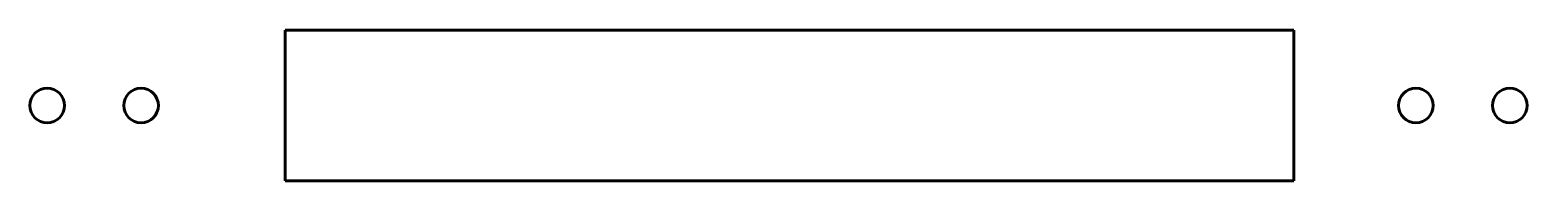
# Model space of a CAD drawing. Header units: millimetres. Extents: x 808 to 1047, y 225 to 249.
import ezdxf

# ---------------------------------------------------------------- set-up
doc = ezdxf.new("R2010")
doc.units = ezdxf.units.MM
doc.linetypes.add('K5LT32768', pattern=[0])
doc.linetypes.add('K5LT_BASIC', pattern=[0])
doc.layers.add('Системный слой', color=7, linetype='Continuous')

msp = doc.modelspace()

# ---------------------------------------------------------------- linework, layer by layer
at = {"layer": 'Системный слой', "color": 150, "linetype": 'K5LT_BASIC', "lineweight": 60, "true_color": 0x0080ff}
for p, q in [((848.39, 225.31), (848.39, 249.31)), ((848.39, 249.31), (1009.39, 249.31)), ((1009.39, 249.31), (1009.39, 225.31)), ((1009.39, 225.31), (848.39, 225.31))]:
    msp.add_line(p, q, dxfattribs=at)
at = {"layer": 'Системный слой', "color": 5, "linetype": 'K5LT32768', "lineweight": 60, "true_color": 0x0000ff}
for centre in [(810.39, 237.31), (825.39, 237.31), (1028.89, 237.31), (1043.89, 237.31)]:
    msp.add_circle(centre, 2.75, dxfattribs=at)

doc.saveas('drawing.dxf')
